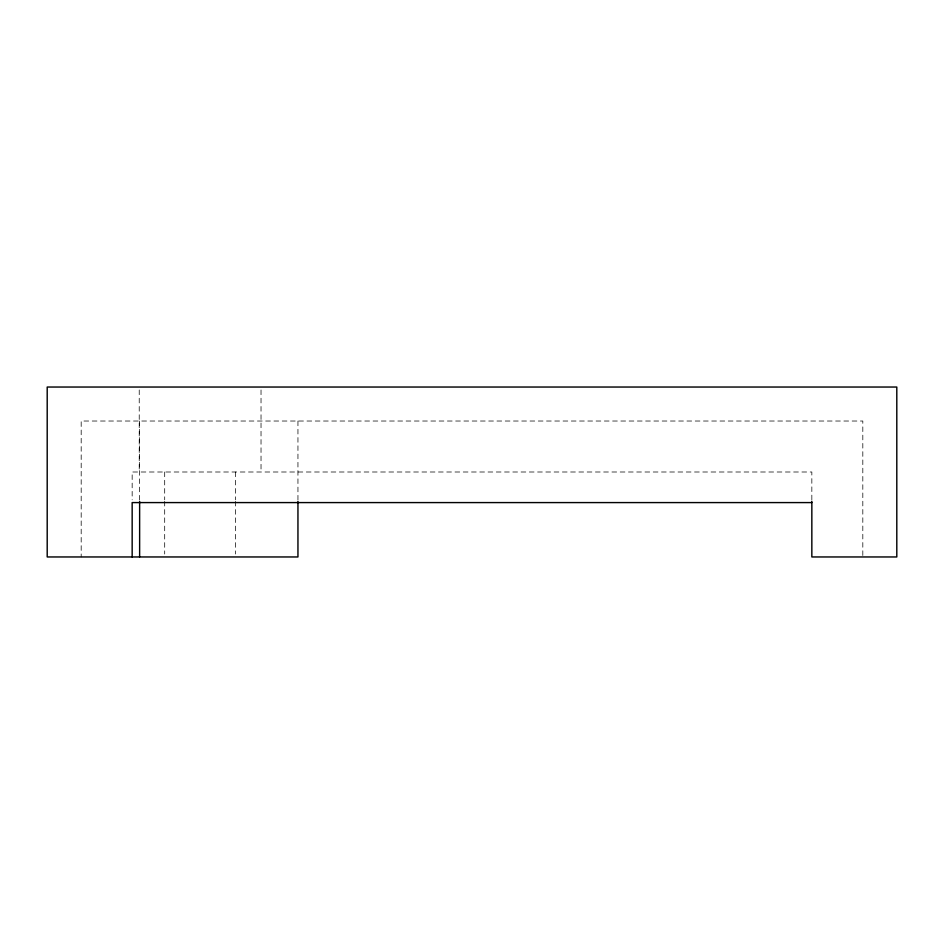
<?xml version="1.0" encoding="UTF-8"?>
<svg xmlns="http://www.w3.org/2000/svg" width="944" height="944" viewBox="0 0 944 944"><rect width="100%" height="100%" fill="white"/><g stroke="black" fill="none" stroke-linecap="round" stroke-linejoin="round"><path stroke-width="0.71" stroke-dasharray="4.72 3.54" d="M862.816 555.497L862.816 421.024L81.184 421.024L81.184 556.96M811.84 499.836L811.84 472L132.16 472L132.16 499.836M297.95 421.024L297.95 499.954M261.028 389.966L261.028 472M235.563 472L235.563 499.836M235.563 501.299L235.563 554.034M164.693 472L164.693 499.836M164.693 501.299L164.693 554.034M139.629 421.024L139.629 499.954M139.228 389.966L139.228 472"/><path stroke-width="1.42" d="M811.84 502.586L132.16 502.586L132.16 556.96M811.84 501.299L811.84 556.96L896.8 556.96L896.8 387.04L47.2 387.04L47.2 556.96L297.95 556.96L297.95 501.417M139.629 501.417L139.629 556.96"/></g></svg>
